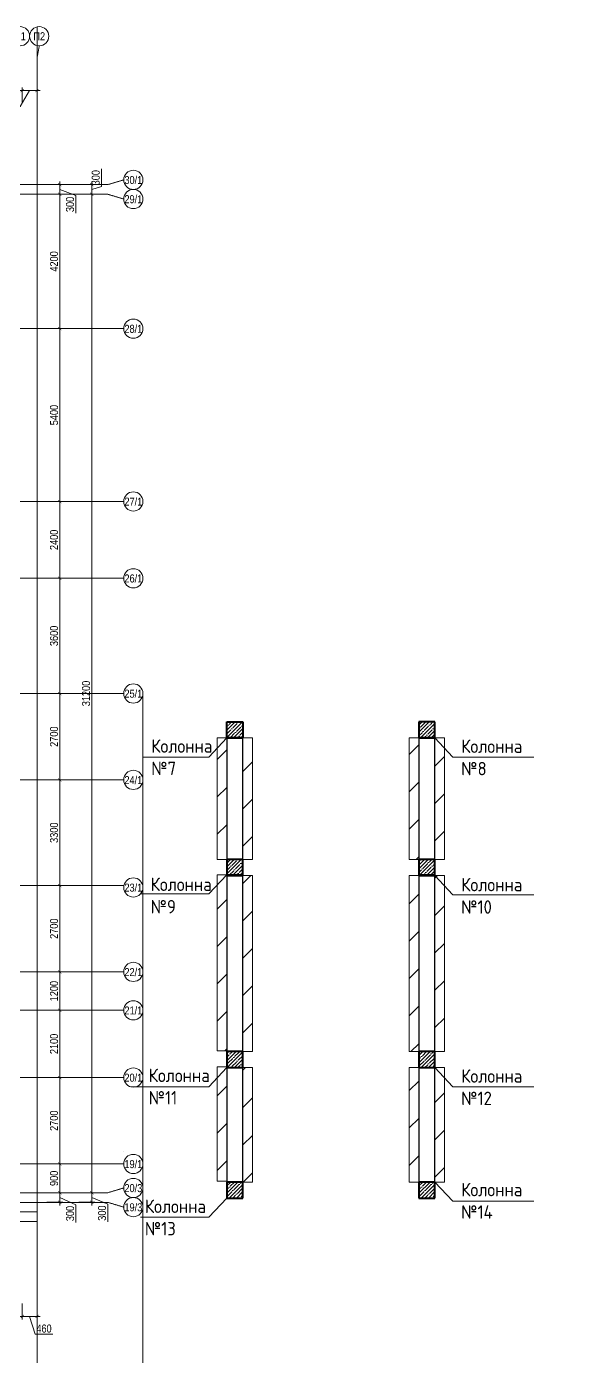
# Model space of a CAD drawing. Header units: millimetres. Extents: x -24360 to 609566, y -391049 to 148426.
# Drawn here: x 540346 to 557583, y -30381 to 11171 of the extents above; entities that cross this region are included whole.
import ezdxf
from ezdxf.enums import TextEntityAlignment as Align

# ---------------------------------------------------------------- set-up
doc = ezdxf.new("R2010")
doc.units = ezdxf.units.MM
doc.linetypes.add('CENTER2', pattern=[28.575, 19.05, -3.175, 3.175, -3.175])
doc.linetypes.add('HIDDEN2', pattern=[4.7625, 3.175, -1.5875])
doc.layers.get('Defpoints').update_dxf_attribs({"color": 140})
for name, color, linetype, lineweight in [('АР_Колонны', 70, 'Continuous', 30), ('АР_Оси_РД_размер', 8, 'Continuous', 0), ('АР_Стены ЖБ', 7, 'Continuous', 30), ('АР_Штриховка', 8, 'Continuous', 0), ('основной', 250, 'Continuous', 15), ('осново', 7, 'Continuous', 30), ('Потолок штриховка', 200, 'Continuous', 15)]:
    doc.layers.add(name, color=color, linetype=linetype, lineweight=lineweight)
doc.layers.add('АР_Оси_РД_100', color=7, linetype='Continuous', lineweight=0, true_color=0x525252)
doc.layers.add('КР_Балки-0.5', color=60, linetype='Continuous', lineweight=50, plot=False)
doc.styles.add('style1', font='ARIALN.TTF')
doc.styles.add('ккк', font='isocpeur.ttf', dxfattribs={"width": 0.85, "oblique": 15})
doc.styles.add('СПДС', font='isocpeur.ttf', dxfattribs={"width": 0.9})
doc.dimstyles.new('Dim100_ареал', dxfattribs={"dimscale": 100, "dimtxt": 2.5, "dimasz": 1, "dimexe": 1, "dimexo": 1, "dimgap": 0.5, "dimtad": 1, "dimzin": 12, "dimdsep": 46, "dimtxsty": 'style1', "dimblk": 'ARCHTICK', "dimcen": 1, "dimdle": 1, "dimclrd": 256, "dimclre": 256, "dimaunit": 1, "dimadec": 0, "dimazin": 3, "dimtfac": 1, "dimtmove": 1, "dimatfit": 3, "dimldrblk": 'OPEN30', "dimfxl": 4, "dimfxlon": 1, "dimtolj": 1, "dimtzin": 0, "dimlwd": 9, "dimlwe": 9, "dimarcsym": 0})
pattern_1 = [(45, (513250.58, -94007.25), (-112.2532, 112.2532), []), (45, (513362.83, -94007.25), (-112.2532, 112.2532), [198.4375, -39.6875, 0, -39.6875])]

# ---------------------------------------------------------------- blocks, each defined once
blk = doc.blocks.new('A-iden')
at = {"linetype": 'Continuous', "lineweight": 5}
blk.add_circle((0, -4), 3, dxfattribs=at)
at = {"color": 0, "linetype": 'Continuous', "lineweight": 20, "style": 'ккк', "width": 0.85}
blk.add_attdef('ID', text='', height=4, dxfattribs=at).set_placement((0.31, -3.85), align=Align.MIDDLE_CENTER)
blk = doc.blocks.new('_ArchTick')
at = {"color": 0, "linetype": 'ByBlock', "const_width": 0.15}
blk.add_lwpolyline([(-0.5, -0.5), (0.5, 0.5)], dxfattribs=at)
blk = doc.blocks.new('*D1032')
at = {"layer": 'Defpoints', "color": 0, "lineweight": 15, "transparency": 16777216}
for p in [(540211, -28132), (540671, -28132), (540671, -29132)]:
    blk.add_point(p, dxfattribs=at)
at = {"layer": 'АР_Оси_РД_размер', "lineweight": 9, "transparency": 16777216}
for p, q in [((540211, -28732), (540211, -29232)), ((540671, -28732), (540671, -29232)), ((540111, -29132), (540771, -29132)), ((540441, -29132), (540608, -29690)), ((540608, -29690), (541168, -29690))]:
    blk.add_line(p, q, dxfattribs=at)
at = {"layer": 'АР_Оси_РД_размер', "lineweight": 9, "transparency": 16777216, "xscale": 100, "yscale": 100, "zscale": 100, "rotation": 180}
blk.add_blockref('_ArchTick', (540211, -29132), dxfattribs=at)
at = {"layer": 'АР_Оси_РД_размер', "lineweight": 9, "transparency": 16777216, "xscale": 100, "yscale": 100, "zscale": 100}
blk.add_blockref('_ArchTick', (540671, -29132), dxfattribs=at)
at = {"layer": 'АР_Оси_РД_размер', "color": 0, "transparency": 16777216, "insert": (540888, -29513), "char_height": 250, "attachment_point": 5, "style": 'style1'}
blk.add_mtext('\\A1;460', dxfattribs=at)
blk = doc.blocks.new('_Open30')
at = {"color": 0, "linetype": 'ByBlock', "lineweight": -2}
for p, q in [((-1, 0.27), (0, 0)), ((0, 0), (-1, -0.27)), ((0, 0), (-1, 0))]:
    blk.add_line(p, q, dxfattribs=at)
blk = doc.blocks.new('*D1033')
at = {"layer": 'Defpoints', "color": 0, "lineweight": 15, "transparency": 16777216}
for p in [(540381, -25267), (542381, -25267), (540381, -25567)]:
    blk.add_point(p, dxfattribs=at)
at = {"layer": 'АР_Оси_РД_размер', "lineweight": 9, "transparency": 16777216}
for p, q in [((541981, -25267), (542481, -25267)), ((542381, -25667), (542381, -25167)), ((541981, -25567), (542481, -25567)), ((542381, -25417), (542881, -25628)), ((542881, -25628), (542881, -26180))]:
    blk.add_line(p, q, dxfattribs=at)
at = {"layer": 'АР_Оси_РД_размер', "lineweight": 9, "transparency": 16777216, "xscale": 100, "yscale": 100, "zscale": 100}
for p, rotation in [((542381, -25267), 90), ((542381, -25567), 270)]:
    blk.add_blockref('_ArchTick', p, dxfattribs=dict(at, rotation=rotation))
at = {"layer": 'АР_Оси_РД_размер', "color": 0, "transparency": 16777216, "insert": (542703, -25904), "char_height": 250, "attachment_point": 5, "rotation": 90, "style": 'style1'}
blk.add_mtext('\\A1;300', dxfattribs=at)
blk = doc.blocks.new('*D1034')
at = {"layer": 'Defpoints', "color": 0, "lineweight": 15, "transparency": 16777216}
for p in [(540381, -25267), (541381, -25267), (540381, -25567)]:
    blk.add_point(p, dxfattribs=at)
at = {"layer": 'АР_Оси_РД_размер', "lineweight": 9, "transparency": 16777216}
for p, q in [((540981, -25267), (541481, -25267)), ((541381, -25667), (541381, -25167)), ((540981, -25567), (541481, -25567)), ((541381, -25417), (541881, -25641)), ((541881, -25641), (541881, -26193))]:
    blk.add_line(p, q, dxfattribs=at)
at = {"layer": 'АР_Оси_РД_размер', "lineweight": 9, "transparency": 16777216, "xscale": 100, "yscale": 100, "zscale": 100}
for p, rotation in [((541381, -25267), 90), ((541381, -25567), 270)]:
    blk.add_blockref('_ArchTick', p, dxfattribs=dict(at, rotation=rotation))
at = {"layer": 'АР_Оси_РД_размер', "color": 0, "transparency": 16777216, "insert": (541703, -25917), "char_height": 250, "attachment_point": 5, "rotation": 90, "style": 'style1'}
blk.add_mtext('\\A1;300', dxfattribs=at)
blk = doc.blocks.new('*D1035')
at = {"layer": 'Defpoints', "color": 0, "lineweight": 15, "transparency": 16777216}
for p in [(540381, -24367), (541381, -24367), (540381, -25267)]:
    blk.add_point(p, dxfattribs=at)
at = {"layer": 'АР_Оси_РД_размер', "lineweight": 9, "transparency": 16777216}
for p, q in [((540981, -24367), (541481, -24367)), ((541381, -25367), (541381, -24267)), ((540981, -25267), (541481, -25267))]:
    blk.add_line(p, q, dxfattribs=at)
at = {"layer": 'АР_Оси_РД_размер', "lineweight": 9, "transparency": 16777216, "xscale": 100, "yscale": 100, "zscale": 100}
for p, rotation in [((541381, -24367), 90), ((541381, -25267), 270)]:
    blk.add_blockref('_ArchTick', p, dxfattribs=dict(at, rotation=rotation))
at = {"layer": 'АР_Оси_РД_размер', "color": 0, "transparency": 16777216, "insert": (541203, -24817), "char_height": 250, "attachment_point": 5, "rotation": 90, "style": 'style1'}
blk.add_mtext('\\A1;900', dxfattribs=at)
blk = doc.blocks.new('*D1036')
at = {"layer": 'Defpoints', "color": 0, "lineweight": 15, "transparency": 16777216}
for p in [(540381, -21667), (541381, -21667), (540381, -24367)]:
    blk.add_point(p, dxfattribs=at)
at = {"layer": 'АР_Оси_РД_размер', "lineweight": 9, "transparency": 16777216}
for p, q in [((541381, -24467), (541381, -21567)), ((540981, -21667), (541481, -21667)), ((540981, -24367), (541481, -24367))]:
    blk.add_line(p, q, dxfattribs=at)
at = {"layer": 'АР_Оси_РД_размер', "lineweight": 9, "transparency": 16777216, "xscale": 100, "yscale": 100, "zscale": 100}
for p, rotation in [((541381, -21667), 90), ((541381, -24367), 270)]:
    blk.add_blockref('_ArchTick', p, dxfattribs=dict(at, rotation=rotation))
at = {"layer": 'АР_Оси_РД_размер', "color": 0, "transparency": 16777216, "insert": (541203, -23017), "char_height": 250, "attachment_point": 5, "rotation": 90, "style": 'style1'}
blk.add_mtext('\\A1;2700', dxfattribs=at)
blk = doc.blocks.new('*D1037')
at = {"layer": 'Defpoints', "color": 0, "lineweight": 15, "transparency": 16777216}
for p in [(540381, -19567), (541381, -19567), (540381, -21667)]:
    blk.add_point(p, dxfattribs=at)
at = {"layer": 'АР_Оси_РД_размер', "lineweight": 9, "transparency": 16777216}
for p, q in [((541381, -21767), (541381, -19467)), ((540981, -19567), (541481, -19567)), ((540981, -21667), (541481, -21667))]:
    blk.add_line(p, q, dxfattribs=at)
at = {"layer": 'АР_Оси_РД_размер', "lineweight": 9, "transparency": 16777216, "xscale": 100, "yscale": 100, "zscale": 100}
for p, rotation in [((541381, -19567), 90), ((541381, -21667), 270)]:
    blk.add_blockref('_ArchTick', p, dxfattribs=dict(at, rotation=rotation))
at = {"layer": 'АР_Оси_РД_размер', "color": 0, "transparency": 16777216, "insert": (541203, -20617), "char_height": 250, "attachment_point": 5, "rotation": 90, "style": 'style1'}
blk.add_mtext('\\A1;2100', dxfattribs=at)
blk = doc.blocks.new('*D1038')
at = {"layer": 'Defpoints', "color": 0, "lineweight": 15, "transparency": 16777216}
for p in [(540381, -18367), (541381, -18367), (540381, -19567)]:
    blk.add_point(p, dxfattribs=at)
at = {"layer": 'АР_Оси_РД_размер', "lineweight": 9, "transparency": 16777216}
for p, q in [((541381, -19667), (541381, -18267)), ((540981, -18367), (541481, -18367)), ((540981, -19567), (541481, -19567))]:
    blk.add_line(p, q, dxfattribs=at)
at = {"layer": 'АР_Оси_РД_размер', "lineweight": 9, "transparency": 16777216, "xscale": 100, "yscale": 100, "zscale": 100}
for p, rotation in [((541381, -18367), 90), ((541381, -19567), 270)]:
    blk.add_blockref('_ArchTick', p, dxfattribs=dict(at, rotation=rotation))
at = {"layer": 'АР_Оси_РД_размер', "color": 0, "transparency": 16777216, "insert": (541203, -18967), "char_height": 250, "attachment_point": 5, "rotation": 90, "style": 'style1'}
blk.add_mtext('\\A1;1200', dxfattribs=at)
blk = doc.blocks.new('*D1039')
at = {"layer": 'Defpoints', "color": 0, "lineweight": 15, "transparency": 16777216}
for p in [(540381, -15667), (541381, -15667), (540381, -18367)]:
    blk.add_point(p, dxfattribs=at)
at = {"layer": 'АР_Оси_РД_размер', "lineweight": 9, "transparency": 16777216}
for p, q in [((540981, -15667), (541481, -15667)), ((541381, -18467), (541381, -15567)), ((540981, -18367), (541481, -18367))]:
    blk.add_line(p, q, dxfattribs=at)
at = {"layer": 'АР_Оси_РД_размер', "lineweight": 9, "transparency": 16777216, "xscale": 100, "yscale": 100, "zscale": 100}
for p, rotation in [((541381, -15667), 90), ((541381, -18367), 270)]:
    blk.add_blockref('_ArchTick', p, dxfattribs=dict(at, rotation=rotation))
at = {"layer": 'АР_Оси_РД_размер', "color": 0, "transparency": 16777216, "insert": (541203, -17017), "char_height": 250, "attachment_point": 5, "rotation": 90, "style": 'style1'}
blk.add_mtext('\\A1;2700', dxfattribs=at)
blk = doc.blocks.new('*D1040')
at = {"layer": 'Defpoints', "color": 0, "lineweight": 15, "transparency": 16777216}
for p in [(540381, -12367), (541381, -12367), (540381, -15667)]:
    blk.add_point(p, dxfattribs=at)
at = {"layer": 'АР_Оси_РД_размер', "lineweight": 9, "transparency": 16777216}
for p, q in [((540981, -12367), (541481, -12367)), ((541381, -15767), (541381, -12267)), ((540981, -15667), (541481, -15667))]:
    blk.add_line(p, q, dxfattribs=at)
at = {"layer": 'АР_Оси_РД_размер', "lineweight": 9, "transparency": 16777216, "xscale": 100, "yscale": 100, "zscale": 100}
for p, rotation in [((541381, -12367), 90), ((541381, -15667), 270)]:
    blk.add_blockref('_ArchTick', p, dxfattribs=dict(at, rotation=rotation))
at = {"layer": 'АР_Оси_РД_размер', "color": 0, "transparency": 16777216, "insert": (541203, -14017), "char_height": 250, "attachment_point": 5, "rotation": 90, "style": 'style1'}
blk.add_mtext('\\A1;3300', dxfattribs=at)
blk = doc.blocks.new('*D1041')
at = {"layer": 'Defpoints', "color": 0, "lineweight": 15, "transparency": 16777216}
for p in [(540381, -9667), (541381, -9667), (540381, -12367)]:
    blk.add_point(p, dxfattribs=at)
at = {"layer": 'АР_Оси_РД_размер', "lineweight": 9, "transparency": 16777216}
for p, q in [((540981, -9667), (541481, -9667)), ((541381, -12467), (541381, -9567)), ((540981, -12367), (541481, -12367))]:
    blk.add_line(p, q, dxfattribs=at)
at = {"layer": 'АР_Оси_РД_размер', "lineweight": 9, "transparency": 16777216, "xscale": 100, "yscale": 100, "zscale": 100}
for p, rotation in [((541381, -9667), 90), ((541381, -12367), 270)]:
    blk.add_blockref('_ArchTick', p, dxfattribs=dict(at, rotation=rotation))
at = {"layer": 'АР_Оси_РД_размер', "color": 0, "transparency": 16777216, "insert": (541203, -11017), "char_height": 250, "attachment_point": 5, "rotation": 90, "style": 'style1'}
blk.add_mtext('\\A1;2700', dxfattribs=at)
blk = doc.blocks.new('*D1042')
at = {"layer": 'Defpoints', "color": 0, "lineweight": 15, "transparency": 16777216}
for p in [(540381, -6067), (541381, -6067), (540381, -9667)]:
    blk.add_point(p, dxfattribs=at)
at = {"layer": 'АР_Оси_РД_размер', "lineweight": 9, "transparency": 16777216}
for p, q in [((540981, -6067), (541481, -6067)), ((541381, -9767), (541381, -5967)), ((540981, -9667), (541481, -9667))]:
    blk.add_line(p, q, dxfattribs=at)
at = {"layer": 'АР_Оси_РД_размер', "lineweight": 9, "transparency": 16777216, "xscale": 100, "yscale": 100, "zscale": 100}
for p, rotation in [((541381, -6067), 90), ((541381, -9667), 270)]:
    blk.add_blockref('_ArchTick', p, dxfattribs=dict(at, rotation=rotation))
at = {"layer": 'АР_Оси_РД_размер', "color": 0, "transparency": 16777216, "insert": (541203, -7867), "char_height": 250, "attachment_point": 5, "rotation": 90, "style": 'style1'}
blk.add_mtext('\\A1;3600', dxfattribs=at)
blk = doc.blocks.new('*D1043')
at = {"layer": 'Defpoints', "color": 0, "lineweight": 15, "transparency": 16777216}
for p in [(540381, -3667), (541381, -3667), (540381, -6067)]:
    blk.add_point(p, dxfattribs=at)
at = {"layer": 'АР_Оси_РД_размер', "lineweight": 9, "transparency": 16777216}
for p, q in [((540981, -3667), (541481, -3667)), ((541381, -6167), (541381, -3567)), ((540981, -6067), (541481, -6067))]:
    blk.add_line(p, q, dxfattribs=at)
at = {"layer": 'АР_Оси_РД_размер', "lineweight": 9, "transparency": 16777216, "xscale": 100, "yscale": 100, "zscale": 100}
for p, rotation in [((541381, -3667), 90), ((541381, -6067), 270)]:
    blk.add_blockref('_ArchTick', p, dxfattribs=dict(at, rotation=rotation))
at = {"layer": 'АР_Оси_РД_размер', "color": 0, "transparency": 16777216, "insert": (541203, -4867), "char_height": 250, "attachment_point": 5, "rotation": 90, "style": 'style1'}
blk.add_mtext('\\A1;2400', dxfattribs=at)
blk = doc.blocks.new('*D1044')
at = {"layer": 'Defpoints', "color": 0, "lineweight": 15, "transparency": 16777216}
for p in [(540381, 1733), (541381, 1733), (540381, -3667)]:
    blk.add_point(p, dxfattribs=at)
at = {"layer": 'АР_Оси_РД_размер', "lineweight": 9, "transparency": 16777216}
for p, q in [((540981, 1733), (541481, 1733)), ((541381, -3767), (541381, 1833)), ((540981, -3667), (541481, -3667))]:
    blk.add_line(p, q, dxfattribs=at)
at = {"layer": 'АР_Оси_РД_размер', "lineweight": 9, "transparency": 16777216, "xscale": 100, "yscale": 100, "zscale": 100}
for p, rotation in [((541381, 1733), 90), ((541381, -3667), 270)]:
    blk.add_blockref('_ArchTick', p, dxfattribs=dict(at, rotation=rotation))
at = {"layer": 'АР_Оси_РД_размер', "color": 0, "transparency": 16777216, "insert": (541203, -967), "char_height": 250, "attachment_point": 5, "rotation": 90, "style": 'style1'}
blk.add_mtext('\\A1;5400', dxfattribs=at)
blk = doc.blocks.new('*D1045')
at = {"layer": 'Defpoints', "color": 0, "lineweight": 15, "transparency": 16777216}
for p in [(540381, 5933), (541381, 5933), (540381, 1733)]:
    blk.add_point(p, dxfattribs=at)
at = {"layer": 'АР_Оси_РД_размер', "lineweight": 9, "transparency": 16777216}
for p, q in [((540981, 5933), (541481, 5933)), ((541381, 1633), (541381, 6033)), ((540981, 1733), (541481, 1733))]:
    blk.add_line(p, q, dxfattribs=at)
at = {"layer": 'АР_Оси_РД_размер', "lineweight": 9, "transparency": 16777216, "xscale": 100, "yscale": 100, "zscale": 100}
for p, rotation in [((541381, 5933), 90), ((541381, 1733), 270)]:
    blk.add_blockref('_ArchTick', p, dxfattribs=dict(at, rotation=rotation))
at = {"layer": 'АР_Оси_РД_размер', "color": 0, "transparency": 16777216, "insert": (541203, 3833), "char_height": 250, "attachment_point": 5, "rotation": 90, "style": 'style1'}
blk.add_mtext('\\A1;4200', dxfattribs=at)
blk = doc.blocks.new('*D1046')
at = {"layer": 'Defpoints', "color": 0, "lineweight": 15, "transparency": 16777216}
for p in [(540381, 6233), (540381, 5933), (541381, 6233)]:
    blk.add_point(p, dxfattribs=at)
at = {"layer": 'АР_Оси_РД_размер', "lineweight": 9, "transparency": 16777216}
for p, q in [((541381, 5833), (541381, 6333)), ((540981, 6233), (541481, 6233)), ((540981, 5933), (541481, 5933)), ((541381, 6083), (541881, 5890)), ((541881, 5890), (541881, 5338))]:
    blk.add_line(p, q, dxfattribs=at)
at = {"layer": 'АР_Оси_РД_размер', "lineweight": 9, "transparency": 16777216, "xscale": 100, "yscale": 100, "zscale": 100}
for p, rotation in [((541381, 6233), 90), ((541381, 5933), 270)]:
    blk.add_blockref('_ArchTick', p, dxfattribs=dict(at, rotation=rotation))
at = {"layer": 'АР_Оси_РД_размер', "color": 0, "transparency": 16777216, "insert": (541703, 5614), "char_height": 250, "attachment_point": 5, "rotation": 90, "style": 'style1'}
blk.add_mtext('\\A1;300', dxfattribs=at)
blk = doc.blocks.new('*D1069')
at = {"layer": 'Defpoints', "color": 0, "lineweight": 15, "transparency": 16777216}
for p in [(542381, 5933), (609566, 5933), (540381, -25267)]:
    blk.add_point(p, dxfattribs=at)
at = {"layer": 'АР_Оси_РД_размер', "lineweight": 9, "transparency": 16777216}
for p, q in [((542781, 5933), (542281, 5933)), ((542381, -25367), (542381, 6033)), ((541981, -25267), (542481, -25267))]:
    blk.add_line(p, q, dxfattribs=at)
at = {"layer": 'АР_Оси_РД_размер', "lineweight": 9, "transparency": 16777216, "xscale": 100, "yscale": 100, "zscale": 100}
for p, rotation in [((542381, 5933), 90), ((542381, -25267), 270)]:
    blk.add_blockref('_ArchTick', p, dxfattribs=dict(at, rotation=rotation))
at = {"layer": 'АР_Оси_РД_размер', "color": 0, "transparency": 16777216, "insert": (542203, -9667), "char_height": 250, "attachment_point": 5, "rotation": 90, "style": 'style1'}
blk.add_mtext('\\A1;31200', dxfattribs=at)
blk = doc.blocks.new('*D1070')
at = {"layer": 'Defpoints', "color": 0, "lineweight": 15, "transparency": 16777216}
for p in [(540381, 6233), (542381, 6233), (609566, 5933)]:
    blk.add_point(p, dxfattribs=at)
at = {"layer": 'АР_Оси_РД_размер', "lineweight": 9, "transparency": 16777216}
for p, q in [((542683, 6174), (542683, 6726)), ((542381, 5833), (542381, 6333)), ((541981, 6233), (542481, 6233)), ((542781, 5933), (542281, 5933)), ((542381, 6083), (542683, 6174))]:
    blk.add_line(p, q, dxfattribs=at)
at = {"layer": 'АР_Оси_РД_размер', "lineweight": 9, "transparency": 16777216, "xscale": 100, "yscale": 100, "zscale": 100}
for p, rotation in [((542381, 6233), 90), ((542381, 5933), 270)]:
    blk.add_blockref('_ArchTick', p, dxfattribs=dict(at, rotation=rotation))
at = {"layer": 'АР_Оси_РД_размер', "color": 0, "transparency": 16777216, "insert": (542506, 6450), "char_height": 250, "attachment_point": 5, "rotation": 90, "style": 'style1'}
blk.add_mtext('\\A1;300', dxfattribs=at)
blk = doc.blocks.new('*D1066')
at = {"layer": 'Defpoints', "color": 0, "lineweight": 15, "transparency": 16777216}
for p in [(540671, 9171), (540211, 7671), (540671, 7671)]:
    blk.add_point(p, dxfattribs=at)
at = {"layer": 'АР_Оси_РД_размер', "lineweight": 9, "transparency": 16777216}
for p, q in [((540111, 9171), (540771, 9171)), ((540441, 9171), (540145, 8671)), ((540211, 8771), (540211, 9271)), ((540671, 8771), (540671, 9271)), ((540145, 8671), (539584, 8671))]:
    blk.add_line(p, q, dxfattribs=at)
at = {"layer": 'АР_Оси_РД_размер', "lineweight": 9, "transparency": 16777216, "xscale": 100, "yscale": 100, "zscale": 100, "rotation": 180}
blk.add_blockref('_ArchTick', (540211, 9171), dxfattribs=at)
at = {"layer": 'АР_Оси_РД_размер', "lineweight": 9, "transparency": 16777216, "xscale": 100, "yscale": 100, "zscale": 100}
blk.add_blockref('_ArchTick', (540671, 9171), dxfattribs=at)
at = {"layer": 'АР_Оси_РД_размер', "color": 0, "transparency": 16777216, "insert": (539865, 8849), "char_height": 250, "attachment_point": 5, "style": 'style1'}
blk.add_mtext('\\A1;460', dxfattribs=at)

msp = doc.modelspace()

# ---------------------------------------------------------------- hatches: boundary and pattern name
at = {"layer": 'АР_Штриховка', "linetype": 'Continuous', "lineweight": 5, "true_color": 0x000000}
h = msp.add_hatch(dxfattribs=at)
h.set_pattern_fill('ANSI35', color=18, scale=25, style=0)
h.set_pattern_definition(pattern_1)
h.paths.add_polyline_path([(547100.575, -10557.25), (547100.575, -11057.25), (546600.575, -11057.25), (546600.575, -10557.25)], flags=0)
h = msp.add_hatch(dxfattribs=at)
h.set_pattern_fill('ANSI35', color=18, scale=25, style=0)
h.set_pattern_definition(pattern_1)
h.paths.add_polyline_path([(552600.576, -11057.25), (553100.576, -11057.25), (553100.576, -10557.25), (552600.576, -10557.25)], flags=0)
h = msp.add_hatch(dxfattribs=at)
h.set_pattern_fill('ANSI35', color=18, scale=25, style=0)
h.set_pattern_definition(pattern_1)
h.paths.add_polyline_path([(546600.575, -15357.25), (547100.575, -15357.25), (547100.575, -14857.25), (546600.575, -14857.25)], flags=0)
h = msp.add_hatch(dxfattribs=at)
h.set_pattern_fill('ANSI35', color=18, scale=25, style=0)
h.set_pattern_definition(pattern_1)
h.paths.add_polyline_path([(552600.576, -15357.25), (553100.576, -15357.25), (553100.576, -14857.25), (552600.576, -14857.25)], flags=0)
h = msp.add_hatch(dxfattribs=at)
h.set_pattern_fill('ANSI35', color=18, scale=25, style=0)
h.set_pattern_definition(pattern_1)
h.paths.add_polyline_path([(546600.575, -21357.25), (547100.575, -21357.25), (547100.575, -20857.25), (546600.575, -20857.25)], flags=0)
h = msp.add_hatch(dxfattribs=at)
h.set_pattern_fill('ANSI35', color=18, scale=25, style=0)
h.set_pattern_definition(pattern_1)
h.paths.add_polyline_path([(552600.576, -21357.25), (553100.576, -21357.25), (553100.576, -20857.25), (552600.576, -20857.25)], flags=0)
h = msp.add_hatch(dxfattribs=at)
h.set_pattern_fill('ANSI35', color=18, scale=25, style=0)
h.set_pattern_definition([(45, (507250.58, -98082.25), (-112.2532, 112.2532), []), (45, (507362.83, -98082.25), (-112.2532, 112.2532), [198.4375, -39.6875, 0, -39.6875])])
h.paths.add_polyline_path([(546600.575, -25432.25), (547100.575, -25432.25), (547100.575, -24932.25), (546600.575, -24932.25)], flags=0)
h = msp.add_hatch(dxfattribs=at)
h.set_pattern_fill('ANSI35', color=18, scale=25, style=0)
h.set_pattern_definition([(45, (513250.58, -98082.25), (-112.2532, 112.2532), []), (45, (513362.83, -98082.25), (-112.2532, 112.2532), [198.4375, -39.6875, 0, -39.6875])])
h.paths.add_polyline_path([(552600.576, -25432.25), (553100.576, -25432.25), (553100.576, -24932.25), (552600.576, -24932.25)], flags=0)
at = {"layer": 'Потолок штриховка'}
h = msp.add_hatch(dxfattribs=at)
h.set_pattern_fill('ANSI31', color=256, scale=260)
h.paths.add_polyline_path([(540100.575, -4057.25), (539990.575, -4057.25), (539990.575, -3607.25), (540100.575, -3607.25), (540100.575, 1462.75), (539970.575, 1462.75), (539970.575, 1902.75), (540100.575, 1902.75), (540100.575, 5422.75), (539980.575, 5422.75), (539980.575, 5432.75), (534540.575, 5432.75), (533970.575, 5432.75), (523260.575, 5432.75), (523260.575, -3912.25), (522460.575, -3912.25), (522460.575, -7672.25), (522360.575, -11202.25), (522470.575, -11202.25), (522470.575, -11742.25), (522390.575, -11742.25), (522390.575, -15562.25), (522470.575, -15562.25), (522470.575, -15982.25), (522360.575, -15982.25), (522360.575, -18847.25), (523345.575, -18847.25), (523345.575, -19107.25), (522360.575, -19107.25), (522360.575, -20737.25), (522490.575, -20737.25), (522490.575, -21197.25), (522360.575, -21197.25), (522360.575, -22537.25), (523350.575, -22537.25), (523350.575, -22787.25), (522360.575, -22787.25), (522360.575, -24747.25), (527960.575, -24747.25), (527960.575, -21197.25), (527960.575, -20697.25), (527960.575, -15170.332), (527960.575, -14697.25), (527960.575, -10897.25), (527960.575, -10897.25), (527960.575, -10397.25), (528460.575, -10397.25), (528460.575, -10897.25), (528460.575, -14697.25), (528460.575, -14697.25), (528460.575, -15197.25), (528460.575, -20697.25), (528460.575, -21197.25), (528460.575, -24747.25), (533960.576, -24747.25), (533960.576, -21197.25), (533960.576, -20697.25), (533960.576, -15170.332), (533960.576, -14697.25), (533960.576, -10897.25), (533960.576, -10397.25), (534460.576, -10397.25), (534460.576, -10897.25), (534460.572, -14697.25), (534460.576, -14697.25), (534460.576, -15197.25), (534460.576, -20697.25), (534460.576, -21197.25), (534460.576, -24747.25), (540100.575, -24747.25), (540100.575, -22797.25), (539100.575, -22797.25), (539100.575, -22547.25), (540100.575, -22547.25), (540100.575, -21177.25), (539950.575, -21177.25), (539950.575, -20757.25), (540100.575, -20757.25), (540100.575, -19097.25), (539100.575, -19097.25), (539100.575, -18847.25), (540100.575, -18847.25), (540100.575, -15187.25), (539990.575, -15187.25), (539990.575, -14757.25), (540100.575, -14757.25), (540100.575, -10917.25), (539990.575, -10917.25), (539990.575, -10417.25), (540100.575, -10417.25), (540100.575, -7617.25), (539990.575, -7617.25), (539990.575, -7217.25), (540100.575, -7217.25)])
h.paths.add_polyline_path([(546600.575, -11057.25), (546300.575, -11057.25), (546300.575, -14857.25), (546600.575, -14857.25)])
h.paths.add_polyline_path([(547400.575, -11057.25), (547100.575, -11057.25), (547100.575, -14857.25), (547400.575, -14857.25)])
h.paths.add_polyline_path([(552600.576, -11057.25), (552300.576, -11057.25), (552300.576, -14857.25), (552600.576, -14857.25)])
h.paths.add_polyline_path([(553400.576, -11057.25), (553100.576, -11057.25), (553100.576, -14857.25), (553400.576, -14857.25)])
h.paths.add_polyline_path([(546600.575, -15330.333), (546300.575, -15330.333), (546300.575, -20830.332), (546600.575, -20830.332)])
h.paths.add_polyline_path([(547400.575, -15357.25), (547100.575, -15357.25), (547100.575, -20857.25), (547400.575, -20857.25)])
h.paths.add_polyline_path([(552600.576, -15357.25), (552300.576, -15357.25), (552300.576, -20857.25), (552600.576, -20857.25)])
h.paths.add_polyline_path([(553400.576, -15357.25), (553100.576, -15357.25), (553100.576, -20857.25), (553400.576, -20857.25)])
h.paths.add_polyline_path([(546600.575, -21330.332), (546300.575, -21330.332), (546300.575, -24905.332), (546600.575, -24905.332)])
h.paths.add_polyline_path([(547400.575, -21357.25), (547100.575, -21357.25), (547100.575, -24932.25), (547400.575, -24932.25)])
h.paths.add_polyline_path([(552600.576, -21357.25), (552300.575, -21357.25), (552300.575, -24932.25), (552600.576, -24932.25)])
h.paths.add_polyline_path([(553400.576, -21357.25), (553100.576, -21357.25), (553100.576, -24932.25), (553400.576, -24932.25)])
h.paths.add_polyline_path([(528460.575, -10897.25), (527960.575, -10897.25), (527960.575, -14697.25), (528460.575, -14697.25)], flags=17)
h.paths.add_polyline_path([(528460.575, -15197.25), (527960.575, -15197.25), (527960.575, -20697.25), (528460.575, -20697.25)], flags=17)
h.paths.add_polyline_path([(528460.575, -21197.25), (527960.575, -21197.25), (527960.575, -24747.25), (528460.575, -24747.25)], flags=17)
h.paths.add_polyline_path([(534460.576, -21197.25), (533960.576, -21197.25), (533960.576, -24747.25), (534460.576, -24747.25)], flags=17)
h.paths.add_polyline_path([(534460.576, -15197.25), (533960.576, -15197.25), (533960.576, -20697.25), (534460.576, -20697.25)], flags=17)
h.paths.add_polyline_path([(534460.572, -10897.25), (533960.576, -10897.25), (533960.576, -14697.25), (534460.572, -14697.25)], flags=17)

# ---------------------------------------------------------------- linework, layer by layer
at = {"layer": 'АР_Колонны', "color": 18, "linetype": 'HIDDEN2', "lineweight": 25, "true_color": 0x000000}
for p, q in [((546600.575, -10557.25), (547100.575, -10557.25)), ((546600.575, -11057.25), (546600.575, -10557.25)), ((547100.575, -10557.25), (547100.575, -11057.25)), ((552600.576, -10557.25), (553100.576, -10557.25)), ((552600.576, -11057.25), (552600.576, -10557.25)), ((553100.576, -10557.25), (553100.576, -11057.25)), ((547100.575, -11057.25), (546600.575, -11057.25)), ((553100.576, -11057.25), (552600.576, -11057.25)), ((546600.575, -14857.25), (547100.575, -14857.25)), ((546600.575, -15357.25), (546600.575, -14857.25)), ((547100.575, -14857.25), (547100.575, -15357.25)), ((552600.576, -14857.25), (553100.576, -14857.25)), ((552600.576, -15357.25), (552600.576, -14857.25)), ((553100.576, -14857.25), (553100.576, -15357.25)), ((547100.575, -15357.25), (546600.575, -15357.25)), ((553100.576, -15357.25), (552600.576, -15357.25)), ((546600.575, -20857.25), (547100.575, -20857.25)), ((546600.575, -21357.25), (546600.575, -20857.25)), ((547100.575, -20857.25), (547100.575, -21357.25)), ((552600.576, -20857.25), (553100.576, -20857.25)), ((552600.576, -21357.25), (552600.576, -20857.25)), ((553100.576, -20857.25), (553100.576, -21357.25)), ((547100.575, -21357.25), (546600.575, -21357.25)), ((553100.576, -21357.25), (552600.576, -21357.25)), ((546600.575, -24932.25), (547100.575, -24932.25)), ((546600.575, -25432.25), (546600.575, -24932.25)), ((547100.575, -24932.25), (547100.575, -25432.25)), ((552600.576, -24932.25), (553100.576, -24932.25)), ((552600.576, -25432.25), (552600.576, -24932.25)), ((553100.576, -24932.25), (553100.576, -25432.25)), ((547100.575, -25432.25), (546600.575, -25432.25)), ((553100.576, -25432.25), (552600.576, -25432.25))]:
    msp.add_line(p, q, dxfattribs=at)
at = {"layer": 'АР_Колонны', "color": 18, "linetype": 'Continuous', "lineweight": 30, "true_color": 0x000000}
for p, q in [((546600.575, -10557.25), (546600.575, -11057.25)), ((547100.575, -10557.25), (546600.575, -10557.25)), ((547100.575, -11057.25), (547100.575, -10557.25)), ((553100.576, -10557.25), (552600.576, -10557.25)), ((552600.576, -10557.25), (552600.576, -11057.25)), ((553100.576, -11057.25), (553100.576, -10557.25)), ((546600.575, -11057.25), (547100.575, -11057.25)), ((552600.576, -11057.25), (553100.576, -11057.25)), ((547100.575, -14857.25), (546600.575, -14857.25)), ((546600.575, -14857.25), (546600.575, -15357.25)), ((547100.575, -15357.25), (547100.575, -14857.25)), ((553100.576, -14857.25), (552600.576, -14857.25)), ((552600.576, -14857.25), (552600.576, -15357.25)), ((553100.576, -15357.25), (553100.576, -14857.25)), ((546600.575, -15357.25), (547100.575, -15357.25)), ((552600.576, -15357.25), (553100.576, -15357.25)), ((547100.575, -20857.25), (546600.575, -20857.25)), ((546600.575, -20857.25), (546600.575, -21357.25)), ((547100.575, -21357.25), (547100.575, -20857.25)), ((553100.576, -20857.25), (552600.576, -20857.25)), ((552600.576, -20857.25), (552600.576, -21357.25)), ((553100.576, -21357.25), (553100.576, -20857.25)), ((546600.575, -21357.25), (547100.575, -21357.25)), ((552600.576, -21357.25), (553100.576, -21357.25)), ((547100.575, -24932.25), (546600.575, -24932.25)), ((546600.575, -24932.25), (546600.575, -25432.25)), ((547100.575, -25432.25), (547100.575, -24932.25)), ((553100.576, -24932.25), (552600.576, -24932.25)), ((552600.576, -24932.25), (552600.576, -25432.25)), ((553100.576, -25432.25), (553100.576, -24932.25)), ((546600.575, -25432.25), (547100.575, -25432.25)), ((552600.576, -25432.25), (553100.576, -25432.25))]:
    msp.add_line(p, q, dxfattribs=at)
at = {"layer": 'АР_Оси_РД_100', "linetype": 'CENTER2'}
for p, q in [((488055.618, 1732.75), (543380.576, 1732.75)), ((488655.618, 1732.75), (540670.576, 1732.75)), ((488055.618, -3667.25), (543380.576, -3667.25)), ((488655.618, -3667.25), (540670.576, -3667.25)), ((488055.618, -6067.25), (543380.576, -6067.25)), ((488655.618, -6067.25), (540670.576, -6067.25)), ((488055.618, -9667.25), (543380.576, -9667.25)), ((488655.618, -9667.25), (540670.576, -9667.25)), ((543380.576, -12367.25), (488055.618, -12367.25)), ((540670.576, -12367.25), (488655.618, -12367.25)), ((488061.854, -15667.25), (543380.576, -15667.25)), ((488655.618, -15667.25), (540670.576, -15667.25)), ((543380.576, -18367.25), (488055.618, -18367.25)), ((540670.576, -18367.25), (488655.618, -18367.25)), ((488055.618, -19567.25), (543380.576, -19567.25)), ((488655.618, -19567.25), (540670.576, -19567.25)), ((488655.618, -21667.25), (540670.576, -21667.25)), ((513070.021, -21667.25), (543380.576, -21667.25)), ((514270.021, -25567.25), (541225.576, -25567.25))]:
    msp.add_line(p, q, dxfattribs=at)
for points in [[(540670.576, -31040.355), (540670.576, 11163.148)], [(540670.576, -25267.25), (540670.576, 10171.429), (540740.576, 10571.429)], [(543380.576, 6382.75), (542880.576, 6232.75), (488095.811, 6232.75)], [(540670.576, 6232.75), (489155.618, 6232.75), (488655.618, 6382.75)], [(543380.576, 5782.75), (542880.576, 5932.75), (488095.811, 5932.75)], [(540670.576, 5932.75), (489155.618, 5932.75), (488655.618, 5782.75)], [(540670.576, -26167.25), (540670.576, 6232.75)], [(543378.091, -23980.414), (543380.576, -23980.834)], [(543380.576, -24367.25), (488055.618, -24367.25)], [(540670.576, -24367.25), (488655.618, -24367.25)], [(517670.576, -25267.25), (542880.576, -25267.25), (543380.576, -25117.25)], [(540670.576, -25867.25), (489155.618, -25867.25), (488655.618, -25717.25)], [(517670.576, -25567.25), (542880.576, -25567.25), (543380.576, -25717.25)], [(540670.576, -26167.25), (489155.618, -26167.25), (488655.618, -26317.25)]]:
    msp.add_lwpolyline(points, dxfattribs=at)
at = {"layer": 'АР_Стены ЖБ', "color": 18, "linetype": 'Continuous', "lineweight": 40, "true_color": 0x000000}
for p, q in [((546600.575, -11057.25), (546600.575, -10557.25)), ((546600.575, -10557.25), (547100.575, -10557.25)), ((547100.575, -10557.25), (547100.575, -11057.25)), ((553100.576, -10557.25), (552600.576, -10557.25)), ((552600.576, -10557.25), (552600.576, -11057.25)), ((553100.576, -11057.25), (553100.576, -10557.25)), ((547100.575, -11057.25), (546600.575, -11057.25)), ((552600.576, -11057.25), (553100.576, -11057.25)), ((547100.575, -14857.25), (546600.575, -14857.25)), ((546600.575, -14857.25), (546600.575, -15357.25)), ((547100.575, -15357.25), (547100.575, -14857.25)), ((553100.576, -14857.25), (552600.576, -14857.25)), ((552600.576, -14857.25), (552600.576, -15357.25)), ((553100.576, -15357.25), (553100.576, -14857.25)), ((546600.575, -15357.25), (547100.575, -15357.25)), ((552600.576, -15357.25), (553100.576, -15357.25)), ((547100.575, -20857.25), (546600.575, -20857.25)), ((546600.575, -20857.25), (546600.575, -21357.25)), ((547100.575, -21357.25), (547100.575, -20857.25)), ((553100.576, -20857.25), (552600.576, -20857.25)), ((552600.576, -20857.25), (552600.576, -21357.25)), ((553100.576, -21357.25), (553100.576, -20857.25)), ((546600.575, -21357.25), (547100.575, -21357.25)), ((552600.576, -21357.25), (553100.576, -21357.25)), ((547100.575, -24932.25), (546600.575, -24932.25)), ((546600.575, -24932.25), (546600.575, -25432.25)), ((547100.575, -25432.25), (547100.575, -24932.25)), ((553100.576, -24932.25), (552600.576, -24932.25)), ((552600.576, -24932.25), (552600.576, -25432.25)), ((553100.576, -25432.25), (553100.576, -24932.25)), ((546600.575, -25432.25), (547100.575, -25432.25)), ((552600.576, -25432.25), (553100.576, -25432.25))]:
    msp.add_line(p, q, dxfattribs=at)
at = {"layer": 'КР_Балки-0.5', "color": 18, "ltscale": 200, "true_color": 0x000000}
for p, q in [((546600.575, -11057.25), (547100.575, -11057.25)), ((546600.575, -11057.25), (547100.575, -11057.25)), ((552600.572, -11057.25), (553100.572, -11057.25)), ((552600.572, -11057.25), (553100.572, -11057.25))]:
    msp.add_line(p, q, dxfattribs=at)
at = {"layer": 'основной', "lineweight": 15}
for points in [[(543980.253, -9681.171), (543980.253, -51381.171)], [(546600.575, -11057.25), (546039.974, -11657.248), (543980.253, -11657.248)], [(553100.572, -11057.25), (553661.173, -11657.248), (556187.01, -11657.248)], [(546600.575, -15330.333), (546039.974, -15930.331), (543902.169, -15930.331)], [(553100.576, -15357.25), (553661.177, -15957.248), (556187.01, -15957.248)], [(546600.575, -21357.25), (546039.974, -21957.248), (543603.758, -21957.248)], [(553100.576, -21357.25), (553661.177, -21957.248), (556187.01, -21957.248)], [(553100.576, -24932.25), (553661.177, -25532.248), (556187.01, -25532.248)], [(546600.575, -25432.25), (546039.974, -26032.248), (543900.145, -26032.248)]]:
    msp.add_lwpolyline(points, dxfattribs=at)
at = {"layer": 'осново'}
for points in [[(546600.575, -14857.25), (547100.575, -14857.25), (547100.575, -11057.25), (546600.575, -11057.25)], [(552600.576, -14857.25), (553100.572, -14857.25), (553100.572, -11057.25), (552600.576, -11057.25)], [(546600.575, -20857.25), (547100.575, -20857.25), (547100.575, -15330.333), (546600.575, -15330.333)], [(552600.576, -20857.25), (553100.576, -20857.25), (553100.576, -15330.333), (552600.576, -15330.333)], [(546600.575, -24932.25), (547100.575, -24932.25), (547100.575, -21357.25), (546600.575, -21357.25)], [(552600.576, -24932.25), (553100.576, -24932.25), (553100.576, -21357.25), (552600.576, -21357.25)]]:
    msp.add_lwpolyline(points, close=True, dxfattribs=at)
at = {"layer": 'Потолок штриховка'}
for points in [[(546300.575, -14857.25), (546600.575, -14857.25), (546600.575, -11057.25), (546300.575, -11057.25)], [(547100.575, -14857.25), (547400.575, -14857.25), (547400.575, -11057.25), (547100.575, -11057.25)], [(552300.576, -14857.25), (552600.576, -14857.25), (552600.576, -11057.25), (552300.576, -11057.25)], [(553100.576, -14857.25), (553400.576, -14857.25), (553400.576, -11057.25), (553100.576, -11057.25)], [(546300.575, -20830.332), (546600.575, -20830.332), (546600.575, -15330.333), (546300.575, -15330.333)], [(547100.575, -20857.25), (547400.575, -20857.25), (547400.575, -15357.25), (547100.575, -15357.25)], [(552300.576, -20857.25), (552600.576, -20857.25), (552600.576, -15357.25), (552300.576, -15357.25)], [(553100.576, -20857.25), (553400.576, -20857.25), (553400.576, -15357.25), (553100.576, -15357.25)], [(546300.575, -24905.332), (546600.575, -24905.332), (546600.575, -21330.332), (546300.575, -21330.332)], [(547100.575, -24932.25), (547400.575, -24932.25), (547400.575, -21357.25), (547100.575, -21357.25)], [(552300.575, -24932.25), (552600.576, -24932.25), (552600.576, -21357.25), (552300.575, -21357.25)], [(553100.575, -24932.25), (553400.576, -24932.25), (553400.576, -21357.25), (553100.575, -21357.25)]]:
    msp.add_lwpolyline(points, close=True, dxfattribs=at)

# ---------------------------------------------------------------- block references
at = {"layer": 'АР_Оси_РД_100'}
ref = msp.add_blockref('A-iden', (540140.576, 11271.429), dxfattribs=dict(at, xscale=100, yscale=100, zscale=100))
ref.add_attrib('ID', 'П1', dxfattribs={"layer": '0', "linetype": 'Continuous', "height": 250, "style": 'style1'}).set_placement((540140.576, 10871.429), align=Align.MIDDLE)
ref = msp.add_blockref('A-iden', (540740.576, 11271.429), dxfattribs=dict(at, xscale=100, yscale=100, zscale=100))
ref.add_attrib('ID', 'П2', dxfattribs={"layer": '0', "linetype": 'Continuous', "height": 250, "style": 'style1'}).set_placement((540740.576, 10871.429), align=Align.MIDDLE)
ref = msp.add_blockref('A-iden', (543680.576, 6782.75), dxfattribs=dict(at, xscale=100, yscale=100, zscale=100))
ref.add_attrib('ID', '30/1', dxfattribs={"layer": '0', "linetype": 'Continuous', "height": 250, "style": 'style1'}).set_placement((543680.576, 6382.75), align=Align.MIDDLE)
ref = msp.add_blockref('A-iden', (543680.576, 6182.75), dxfattribs=dict(at, xscale=100, yscale=100, zscale=100))
ref.add_attrib('ID', '29/1', dxfattribs={"layer": '0', "linetype": 'Continuous', "height": 250, "style": 'style1'}).set_placement((543680.576, 5782.75), align=Align.MIDDLE)
ref = msp.add_blockref('A-iden', (543680.576, 2132.75), dxfattribs=dict(at, xscale=100, yscale=100, zscale=100))
ref.add_attrib('ID', '28/1', dxfattribs={"layer": '0', "linetype": 'Continuous', "height": 250, "style": 'style1'}).set_placement((543680.576, 1732.75), align=Align.MIDDLE)
ref = msp.add_blockref('A-iden', (543680.576, -3267.25), dxfattribs=dict(at, xscale=100, yscale=100, zscale=100))
ref.add_attrib('ID', '27/1', dxfattribs={"layer": '0', "linetype": 'Continuous', "height": 250, "style": 'style1'}).set_placement((543680.576, -3667.25), align=Align.MIDDLE)
ref = msp.add_blockref('A-iden', (543680.576, -5667.25), dxfattribs=dict(at, xscale=100, yscale=100, zscale=100))
ref.add_attrib('ID', '26/1', dxfattribs={"layer": '0', "linetype": 'Continuous', "height": 250, "style": 'style1'}).set_placement((543680.576, -6067.25), align=Align.MIDDLE)
ref = msp.add_blockref('A-iden', (543680.576, -9267.25), dxfattribs=dict(at, xscale=100, yscale=100, zscale=100))
ref.add_attrib('ID', '25/1', dxfattribs={"layer": '0', "linetype": 'Continuous', "height": 250, "style": 'style1'}).set_placement((543680.576, -9667.25), align=Align.MIDDLE)
ref = msp.add_blockref('A-iden', (543680.576, -11967.25), dxfattribs=dict(at, xscale=100, yscale=100, zscale=100))
ref.add_attrib('ID', '24/1', dxfattribs={"layer": '0', "linetype": 'Continuous', "height": 250, "style": 'style1'}).set_placement((543680.576, -12367.25), align=Align.MIDDLE)
ref = msp.add_blockref('A-iden', (543680.576, -15328.102), dxfattribs=dict(at, xscale=100, yscale=100, zscale=100))
ref.add_attrib('ID', '23/1', dxfattribs={"layer": '0', "linetype": 'Continuous', "height": 250, "style": 'style1'}).set_placement((543680.576, -15728.102), align=Align.MIDDLE)
ref = msp.add_blockref('A-iden', (543680.576, -17967.25), dxfattribs=dict(at, xscale=100, yscale=100, zscale=100))
ref.add_attrib('ID', '22/1', dxfattribs={"layer": '0', "linetype": 'Continuous', "height": 250, "style": 'style1'}).set_placement((543680.576, -18367.25), align=Align.MIDDLE)
ref = msp.add_blockref('A-iden', (543680.576, -19167.25), dxfattribs=dict(at, xscale=100, yscale=100, zscale=100))
ref.add_attrib('ID', '21/1', dxfattribs={"layer": '0', "linetype": 'Continuous', "height": 250, "style": 'style1'}).set_placement((543680.576, -19567.25), align=Align.MIDDLE)
ref = msp.add_blockref('A-iden', (543680.576, -21267.25), dxfattribs=dict(at, xscale=100, yscale=100, zscale=100))
ref.add_attrib('ID', '20/1', dxfattribs={"layer": '0', "linetype": 'Continuous', "height": 250, "style": 'style1'}).set_placement((543680.576, -21667.25), align=Align.MIDDLE)
ref = msp.add_blockref('A-iden', (543680.576, -23967.25), dxfattribs=dict(at, xscale=100, yscale=100, zscale=100))
ref.add_attrib('ID', '19/1', dxfattribs={"layer": '0', "linetype": 'Continuous', "height": 250, "style": 'style1'}).set_placement((543680.576, -24367.25), align=Align.MIDDLE)
ref = msp.add_blockref('A-iden', (543680.576, -24717.25), dxfattribs=dict(at, xscale=-100, yscale=100, zscale=100))
ref.add_attrib('ID', '20/3', dxfattribs={"layer": '0', "linetype": 'Continuous', "height": 250, "style": 'style1'}).set_placement((543680.576, -25117.25), align=Align.MIDDLE)
ref = msp.add_blockref('A-iden', (543680.576, -25317.25), dxfattribs=dict(at, xscale=-100, yscale=100, zscale=100))
ref.add_attrib('ID', '19/3', dxfattribs={"layer": '0', "linetype": 'Continuous', "height": 250, "style": 'style1'}).set_placement((543680.576, -25717.25), align=Align.MIDDLE)

# ---------------------------------------------------------------- texts
at = {"layer": 'осново', "attachment_point": 1, "style": 'СПДС'}
for s, width, insert, char_height in [('Колонна №7', 1980.35097, (544240, -11100), 419.5659), ('Колонна №8', 2125.96112, (553921.194, -11105.043), 419.5659), ('Колонна №9', 1980.35097, (544220, -15420), 419.5659), ('Колонна №10', 2125.96112, (553921.194, -15430), 419.56588), ('Колонна №11', 1980.35097, (544160, -21390), 419.56588), ('Колонна №12', 2125.96112, (553921.194, -21410), 419.56588), ('Колонна №14', 2125.96112, (553921.194, -24960), 419.56588), ('Колонна №13', 1980.35097, (544040, -25480), 419.56588)]:
    msp.add_mtext_dynamic_manual_height_columns(s, width=width, gutter_width=1408.375, heights=[0], dxfattribs=dict(at, insert=insert, char_height=char_height))

# ---------------------------------------------------------------- dimensions: what is measured, and where the dimension line sits
at = {"layer": 'АР_Оси_РД_размер'}
dim = msp.add_linear_dim(base=(540670.576, 9171.429), p1=(540210.576, 7671.429), p2=(540670.576, 7671.429), dimstyle='Dim100_ареал', dxfattribs=at)
dim.commit()
dim.dimension.update_dxf_attribs({"geometry": '*D1066', "text_midpoint": (540094.757, 8671.429), "dimtype": 160})
for base, p1, p2, picture, middle in [((542380.576, 6232.75), (609565.576, 5932.75), (540380.576, 6232.75), '*D1070', (542505.576, 6223.543)), ((541380.576, 5932.75), (540380.576, 1732.75), (540380.576, 5932.75), '*D1045', (541202.933, 3832.75)), ((542380.576, 5932.75), (540380.576, -25267.25), (609565.576, 5932.75), '*D1069', (542202.933, -9667.25)), ((541380.576, 1732.75), (540380.576, -3667.25), (540380.576, 1732.75), '*D1044', (541202.933, -967.25)), ((541380.576, -3667.25), (540380.576, -6067.25), (540380.576, -3667.25), '*D1043', (541202.933, -4867.25)), ((541380.576, -6067.25), (540380.576, -9667.25), (540380.576, -6067.25), '*D1042', (541202.933, -7867.25)), ((541380.576, -9667.25), (540380.576, -12367.25), (540380.576, -9667.25), '*D1041', (541202.933, -11017.25)), ((541380.576, -12367.25), (540380.576, -15667.25), (540380.576, -12367.25), '*D1040', (541202.933, -14017.25)), ((541380.576, -15667.25), (540380.576, -18367.25), (540380.576, -15667.25), '*D1039', (541202.933, -17017.25)), ((541380.576, -18367.25), (540380.576, -19567.25), (540380.576, -18367.25), '*D1038', (541202.933, -18967.25)), ((541380.576, -19567.25), (540380.576, -21667.25), (540380.576, -19567.25), '*D1037', (541202.933, -20617.25)), ((541380.576, -21667.25), (540380.576, -24367.25), (540380.576, -21667.25), '*D1036', (541202.933, -23017.25)), ((541380.576, -24367.25), (540380.576, -25267.25), (540380.576, -24367.25), '*D1035', (541202.933, -24817.25))]:
    dim = msp.add_linear_dim(base=base, p1=p1, p2=p2, angle=90, dimstyle='Dim100_ареал', dxfattribs=at)
    dim.commit()
    dim.dimension.update_dxf_attribs({"geometry": picture, "text_midpoint": middle})
for base, p1, p2, picture, middle in [((541380.576, 6232.75), (540380.576, 5932.75), (540380.576, 6232.75), '*D1046', (541880.576, 5840.457)), ((542380.576, -25267.25), (540380.576, -25567.25), (540380.576, -25267.25), '*D1033', (542880.576, -25677.976)), ((541380.576, -25267.25), (540380.576, -25567.25), (540380.576, -25267.25), '*D1034', (541880.576, -25691.162))]:
    dim = msp.add_linear_dim(base=base, p1=p1, p2=p2, angle=90, dimstyle='Dim100_ареал', dxfattribs=at)
    dim.commit()
    dim.dimension.update_dxf_attribs({"geometry": picture, "text_midpoint": middle, "dimtype": 160})
dim = msp.add_linear_dim(base=(540670.576, -29132.25), p1=(540210.576, -28132.25), p2=(540670.576, -28132.25), dimstyle='Dim100_ареал', dxfattribs=at)
dim.commit()
dim.dimension.update_dxf_attribs({"geometry": '*D1032', "text_midpoint": (540657.955, -29512.537)})

doc.saveas('drawing.dxf')
